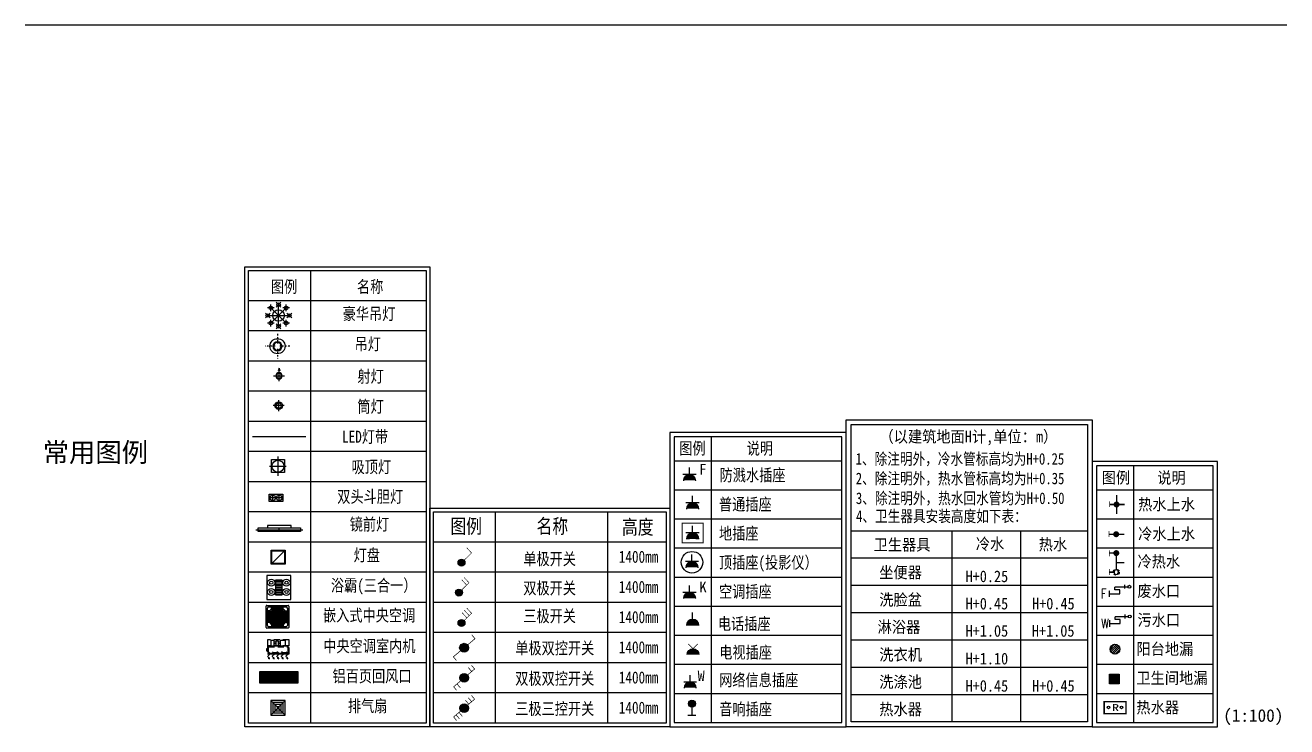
# Model space of a CAD drawing. Header units: millimetres. Extents: x -108685 to 756730, y -311791 to -113.
# Drawn here: x -49350 to -23225, y -190179 to -175649 of the extents above; entities that cross this region are included whole.
import ezdxf
from ezdxf.enums import TextEntityAlignment as Align

# ---------------------------------------------------------------- set-up
doc = ezdxf.new("R2010")
doc.units = ezdxf.units.MM
for name, pattern in [('ACAD_ISO02W100', [15, 12, -3]), ('ACAD_ISO03W100', [30, 12, -18]), ('DASHDOTX2', [50.8, 25.4, -12.7, 0, -12.7]), ('DASHEDX2', [38.1, 25.4, -12.7])]:
    doc.linetypes.add(name, pattern=pattern)
for name, color, linetype in [('AQ3-【土建墙体】Original_wall', 160, 'Continuous'), ('MM1-【开关】switch', 61, 'Continuous'), ('MM3-【强电】Strong crrent', 61, 'Continuous'), ('TL3-【顶面灯具】Lighting', 2, 'Continuous'), ('TT4-【顶面设备（风口、换气扇、投影仪）】Equipment（tuyere_ventilator_projector）', 61, 'Continuous')]:
    doc.layers.add(name, color=color, linetype=linetype)
doc.styles.add('_TCH_LABEL', font='complex_.ttf', dxfattribs={"bigfont": 'GBCBIG'})
doc.styles.add('CH', font='SimSun.ttf', dxfattribs={"width": 0.8})
doc.styles.add('HZ', font='')
doc.styles.add('st', font='SimSun.ttf', dxfattribs={"width": 0.7})
doc.styles.add('宋体', font='SimSun.ttf', dxfattribs={"width": 0.8})
doc.styles.add('样式 1', font='simhei.ttf', dxfattribs={"width": 0.8})
doc.styles.add('黑体', font='simhei.ttf')
doc.styles.get('HZ').set_extended_font_data('仿宋_GB2312')

# ---------------------------------------------------------------- blocks, each defined once
blk = doc.blocks.new('sssssa3')
blk.add_hatch(color=6).paths.add_polyline_path([(169174, 6985, 1), (169074, 6985, 1)])
at = {"color": 6, "const_width": 8}
for points in [[(169125, 6986), (169269, 7125), (169200, 7200)], [(169235, 7092), (169165, 7169)]]:
    blk.add_lwpolyline(points, dxfattribs=at)
at = {"color": 6}
blk.add_circle((169124, 6985), 50, dxfattribs=at)
blk = doc.blocks.new('5')
blk.add_hatch(color=6).paths.add_polyline_path([(81738, 55431, 1), (81638, 55431, 1)])
at = {"color": 6, "const_width": 8}
blk.add_lwpolyline([(81613, 55282), (81576, 55321), (81801, 55542), (81762, 55583)], dxfattribs=at)
at = {"color": 6}
blk.add_circle((81688, 55431), 50, dxfattribs=at)
blk = doc.blocks.new('154420')
blk.add_hatch(color=6).paths.add_polyline_path([(2298.51, -1398.11, 1), (2296.51, -1398.11, 1)])
at = {"color": 6, "const_width": 0.16}
for points in [[(2295.99, -1401.09), (2295.26, -1400.32), (2299.76, -1395.89), (2298.99, -1395.08)], [(2299.13, -1396.51), (2298.3, -1395.67)], [(2296.81, -1400.44), (2295.98, -1399.61)]]:
    blk.add_lwpolyline(points, dxfattribs=at)
at = {"color": 6}
blk.add_circle((2297.51, -1398.11), 1, dxfattribs=at)
blk = doc.blocks.new('防溅水插座')
h = blk.add_hatch(color=2)
edge = h.paths.add_edge_path()
edge.add_arc((4876, 7687), 122, 0, 180)
edge.add_arc((4876, 7679), 122, 3.8311, 176.1689, ccw=False)
edge = h.paths.add_edge_path(flags=17)
edge.add_line((4997, 7703), (4755, 7703))
edge.add_line((4996, 7703), (4756, 7703))
h = blk.add_hatch(color=2)
edge = h.paths.add_edge_path()
edge.add_arc((4876, 7687), 122, 0, 180)
edge.add_arc((4876, 7679), 122, 3.8311, 176.1689, ccw=False)
edge = h.paths.add_edge_path(flags=17)
edge.add_line((4997, 7703), (4755, 7703))
edge.add_line((4996, 7703), (4756, 7703))
blk.add_hatch(color=2).paths.add_polyline_path([(4996, 7703, 0.816623), (4756, 7703)])
at = {"color": 2}
for p, q in [((5006, 7809), (4745, 7809)), ((4876, 7809), (4876, 7948)), ((4997, 7703), (4755, 7703))]:
    blk.add_line(p, q, dxfattribs=at)
at = {"color": 2, "const_width": 16.3}
for points in [[(5006, 7809), (4745, 7809)], [(4876, 7948), (4876, 7809)], [(4996, 7703), (4756, 7703)]]:
    blk.add_lwpolyline(points, dxfattribs=at)
blk.add_lwpolyline([(4998, 7687, 0.935274), (4754, 7687)], format="xyb", dxfattribs=at)
at = {"color": 2}
blk.add_arc((4876, 7687), 122, 0, 180, dxfattribs=at)
at = {"color": 2, "style": '宋体'}
blk.add_text('F', height=209, dxfattribs=at).set_placement((5070, 7809))
blk = doc.blocks.new('常规插座')
h = blk.add_hatch(color=2)
edge = h.paths.add_edge_path()
edge.add_arc((4876, 6167), 122, 0, 180)
edge.add_arc((4876, 6159), 122, 3.8311, 176.1689, ccw=False)
edge = h.paths.add_edge_path(flags=17)
edge.add_line((4997, 6183), (4755, 6183))
edge.add_line((4996, 6183), (4756, 6183))
h = blk.add_hatch(color=2)
edge = h.paths.add_edge_path()
edge.add_arc((4876, 6167), 122, 0, 180)
edge.add_arc((4876, 6159), 122, 3.8311, 176.1689, ccw=False)
edge = h.paths.add_edge_path(flags=17)
edge.add_line((4997, 6183), (4755, 6183))
edge.add_line((4996, 6183), (4756, 6183))
blk.add_hatch(color=2).paths.add_polyline_path([(4996, 6183, 0.816623), (4756, 6183)])
at = {"color": 2}
for p, q in [((5006, 6289), (4745, 6289)), ((4876, 6289), (4876, 6427)), ((4997, 6183), (4755, 6183))]:
    blk.add_line(p, q, dxfattribs=at)
at = {"color": 2, "const_width": 16.3}
for points in [[(5006, 6289), (4745, 6289)], [(4876, 6427), (4876, 6289)], [(4996, 6183), (4756, 6183)]]:
    blk.add_lwpolyline(points, dxfattribs=at)
blk.add_lwpolyline([(4998, 6167, 0.935274), (4754, 6167)], format="xyb", dxfattribs=at)
at = {"color": 2}
blk.add_arc((4876, 6167), 122, 0, 180, dxfattribs=at)
blk = doc.blocks.new('电话插座')
h = blk.add_hatch(color=2)
edge = h.paths.add_edge_path()
edge.add_arc((4894, 5460), 122, 0, 180)
edge.add_arc((4894, 5452), 122, 3.8311, 176.1689, ccw=False)
edge = h.paths.add_edge_path(flags=17)
edge.add_line((4772, 5476), (5015, 5476))
edge.add_line((4774, 5476), (5013, 5476))
h = blk.add_hatch(color=2)
edge = h.paths.add_edge_path()
edge.add_arc((4894, 5460), 122, 0, 180)
edge.add_arc((4894, 5452), 122, 3.8311, 176.1689, ccw=False)
edge = h.paths.add_edge_path(flags=17)
edge.add_line((4772, 5476), (5015, 5476))
edge.add_line((4774, 5476), (5013, 5476))
blk.add_hatch(color=2).paths.add_polyline_path([(5013, 5476, 0.816623), (4774, 5476)])
at = {"color": 2}
for p, q in [((4772, 5476), (5015, 5476)), ((4894, 5582), (4894, 5721))]:
    blk.add_line(p, q, dxfattribs=at)
at = {"color": 2, "const_width": 16.3}
for points in [[(4894, 5721), (4894, 5582)], [(4774, 5476), (5013, 5476)]]:
    blk.add_lwpolyline(points, dxfattribs=at)
blk.add_lwpolyline([(4771, 5460, -0.935274), (5016, 5460)], format="xyb", dxfattribs=at)
at = {"color": 2}
blk.add_arc((4894, 5460), 122, 0, 180, dxfattribs=at)
blk = doc.blocks.new('电脑上网插座')
h = blk.add_hatch(color=2)
edge = h.paths.add_edge_path()
edge.add_arc((4876, 4328), 122, 0, 180)
edge.add_arc((4876, 4320), 122, 3.8311, 176.1689, ccw=False)
edge = h.paths.add_edge_path(flags=17)
edge.add_line((4997, 4345), (4755, 4345))
edge.add_line((4996, 4345), (4756, 4345))
h = blk.add_hatch(color=2)
edge = h.paths.add_edge_path()
edge.add_arc((4876, 4328), 122, 0, 180)
edge.add_arc((4876, 4320), 122, 3.8311, 176.1689, ccw=False)
edge = h.paths.add_edge_path(flags=17)
edge.add_line((4997, 4345), (4755, 4345))
edge.add_line((4996, 4345), (4756, 4345))
blk.add_hatch(color=2).paths.add_polyline_path([(4996, 4345, 0.816623), (4756, 4345)])
at = {"color": 2}
for p, q in [((5006, 4450), (4745, 4450)), ((4876, 4450), (4876, 4589)), ((4997, 4345), (4755, 4345))]:
    blk.add_line(p, q, dxfattribs=at)
at = {"color": 2, "const_width": 16.3}
for points in [[(5006, 4450), (4745, 4450)], [(4876, 4589), (4876, 4450)], [(4996, 4345), (4756, 4345)]]:
    blk.add_lwpolyline(points, dxfattribs=at)
blk.add_lwpolyline([(4998, 4328, 0.935274), (4754, 4328)], format="xyb", dxfattribs=at)
at = {"color": 2}
blk.add_arc((4876, 4328), 122, 0, 180, dxfattribs=at)
at = {"color": 2, "style": '宋体'}
blk.add_text('W', height=209, dxfattribs=at).set_placement((5029, 4471))
blk = doc.blocks.new('电视插座')
h = blk.add_hatch(color=2)
edge = h.paths.add_edge_path()
edge.add_arc((4875, 6750), 122, 0, 180)
edge.add_arc((4875, 6742), 122, 3.8311, 176.1689, ccw=False)
edge = h.paths.add_edge_path(flags=17)
edge.add_line((4996, 6766), (4754, 6766))
edge.add_line((4995, 6766), (4755, 6766))
h = blk.add_hatch(color=2)
edge = h.paths.add_edge_path()
edge.add_arc((4875, 6750), 122, 0, 180)
edge.add_arc((4875, 6742), 122, 3.8311, 176.1689, ccw=False)
edge = h.paths.add_edge_path(flags=17)
edge.add_line((4996, 6766), (4754, 6766))
edge.add_line((4995, 6766), (4755, 6766))
blk.add_hatch(color=2).paths.add_polyline_path([(4995, 6766, 0.816623), (4755, 6766)])
at = {"color": 2}
blk.add_line((4996, 6766), (4754, 6766), dxfattribs=at)
at = {"color": 2, "const_width": 16.3}
blk.add_lwpolyline([(4997, 6750, 0.935274), (4753, 6750)], format="xyb", dxfattribs=at)
for points in [[(4777, 6972), (4874, 6874)], [(4974, 6972), (4876, 6874)], [(4995, 6766), (4755, 6766)]]:
    blk.add_lwpolyline(points, dxfattribs=at)
at = {"color": 2}
blk.add_arc((4875, 6750), 122, 0, 180, dxfattribs=at)
blk = doc.blocks.new('A44')
at = {"color": 8, "linetype": 'Continuous', "lineweight": -3, "ltscale": 0.2}
for p, q in [((117239, -313287), (117373, -313287)), ((117306, -313191), (117294, -313225)), ((117306, -313287), (117306, -313191)), ((117306, -313191), (117318, -313225)), ((117306, -313353), (117306, -313220))]:
    blk.add_line(p, q, dxfattribs=at)
at = {"linetype": 'Continuous', "lineweight": -3, "ltscale": 0.2, "extrusion": (0, 0, -1)}
blk.add_ellipse((117306, -313287), major_axis=(0, 40), ratio=1, start_param=1.570235, end_param=7.85342, dxfattribs=at)
at = {"color": 8, "linetype": 'Continuous', "lineweight": -3, "ltscale": 0.2, "extrusion": (0, 0, -1)}
blk.add_ellipse((117306, -313287), major_axis=(0, 33.3), ratio=1, start_param=1.570336, end_param=7.853521, dxfattribs=at)
blk = doc.blocks.new('A$C41E945C4')
at = {"color": 8, "linetype": 'DASHDOTX2', "ltscale": 0.02}
for p, q in [((3.91, 7.83), (3.91, 4.7)), ((3.13, 3.91), (0, 3.91)), ((3.91, 3.13), (3.91, 0)), ((7.83, 3.91), (4.7, 3.91))]:
    blk.add_line(p, q, dxfattribs=at)
blk.add_circle((3.91, 3.91), 2.41)
at = {"color": 250, "linetype": 'Continuous', "lineweight": -3, "ltscale": 0.2, "extrusion": (0, 0, -1)}
for major_axis, start_param, end_param in [((0, 1.45), -1.570278715729624, 4.712906591449959), ((0, 1.21), -1.570657665638633, 4.712527641540948)]:
    blk.add_ellipse((3.91, 3.91), major_axis=major_axis, ratio=1, start_param=start_param, end_param=end_param, dxfattribs=at)
blk = doc.blocks.new('A$C1D475805')
for p, q in [((517, 717), (358, 876)), ((358, 717), (517, 875)), ((159, 358), (0, 517)), ((1, 358), (159, 516)), ((295, 691), (71, 691)), ((80, 437), (795, 437)), ((183, 579), (183, 803)), ((692, 183), (183, 691)), ((185, 184), (691, 690)), ((438, 77), (438, 796)), ((802, 690), (578, 690)), ((691, 578), (691, 802)), ((716, 358), (875, 517)), ((874, 358), (716, 516)), ((296, 184), (72, 184)), ((185, 72), (185, 296)), ((517, -2), (358, 157)), ((358, -2), (517, 156)), ((804, 183), (579, 183)), ((692, 71), (692, 295))]:
    blk.add_line(p, q)
for centre, radius in [((438, 796), 60.2), ((80, 437), 60.2), ((183, 691), 60.2), ((438, 437), 193), ((691, 690), 60.2), ((795, 437), 60.2), ((185, 184), 60.2), ((438, 77), 60.2), ((692, 183), 60.2)]:
    blk.add_circle(centre, radius)
blk = doc.blocks.new('A$C186712B3')
for p, q in [((109, 55), (0, 55)), ((55, 0), (55, 109))]:
    blk.add_line(p, q)
for radius in [36.4, 25.7]:
    blk.add_circle((55, 55), radius)
blk = doc.blocks.new('45yu')
blk.add_hatch(color=6).paths.add_polyline_path([(121047.93, 44918.63, 1), (121046.48, 44918.63, 1)])
at = {"color": 6, "const_width": 0.116}
for points in [[(121047.22, 44918.64), (121049.3, 44920.65), (121048.31, 44921.73)], [(121048.81, 44920.18), (121047.79, 44921.29)], [(121048.32, 44919.71), (121047.3, 44920.82)]]:
    blk.add_lwpolyline(points, dxfattribs=at)
at = {"color": 6}
blk.add_circle((121047.21, 44918.63), 0.722, dxfattribs=at)
blk = doc.blocks.new('454t')
for p, q in [((120984, 44936), (120984, 44913)), ((120973.9, 44924.5), (120994, 44924.5))]:
    blk.add_line(p, q)
blk.add_lwpolyline([(120976.2, 44932.5), (120991.7, 44932.5), (120991.7, 44916.8), (120976.2, 44916.8)], close=True)
blk.add_circle((120984, 44924.5), 7.21)
blk = doc.blocks.new('4gte')
at = {"color": 251}
for p, q in [((120979.85, 44893.97), (120989.54, 44893.97)), ((120984.69, 44893.54), (120984.69, 44894.4))]:
    blk.add_line(p, q, dxfattribs=at)
for points in [[(120980.29, 44894.33), (120989.1, 44894.33), (120989.1, 44893.61), (120980.29, 44893.61)], [(120982.22, 44894.33), (120987.17, 44894.33), (120987.17, 44894.84), (120982.22, 44894.84)]]:
    blk.add_lwpolyline(points, close=True)
blk = doc.blocks.new('221421421')
at = {"color": 250}
for points in [[(1016.47, 171.72), (1017.17, 171.44), (1016.91, 172.22)], [(1018.71, 171.72), (1019.41, 171.44), (1019.15, 172.22)], [(1020.95, 171.72), (1021.65, 171.44), (1021.4, 172.22)], [(1023.19, 171.72), (1023.89, 171.44), (1023.64, 172.22)], [(1025.43, 171.72), (1026.13, 171.44), (1025.88, 172.22)]]:
    blk.add_lwpolyline(points, dxfattribs=at)
for points in [[(1017.17, 171.44), (1016.64, 171.96), (1015.7, 172.87), (1017.95, 173.75), (1016.88, 174.47), (1016.3, 174.85)], [(1019.41, 171.44), (1018.88, 171.96), (1017.94, 172.87), (1020.19, 173.75), (1019.12, 174.47), (1018.54, 174.85)], [(1021.65, 171.44), (1021.12, 171.96), (1020.18, 172.87), (1022.43, 173.75), (1021.36, 174.47), (1020.78, 174.85)], [(1023.89, 171.44), (1023.36, 171.96), (1022.42, 172.87), (1024.67, 173.75), (1023.6, 174.47), (1023.03, 174.85)], [(1026.13, 171.44), (1025.6, 171.96), (1024.66, 172.87), (1026.91, 173.75), (1025.84, 174.47), (1025.27, 174.85)]]:
    blk.add_open_spline(points, degree=3, knots=[0, 0, 0, 0, 82.822737, 147.434028, 222.227737, 222.227737, 222.227737, 222.227737], dxfattribs=at)
blk = doc.blocks.new('yj4')
at = {"color": 250, "linetype": 'DASHEDX2', "ltscale": 0.05}
for p, q in [((120982.22, 44883.67), (120982.22, 44882.43)), ((120986.71, 44883.67), (120982.22, 44883.67)), ((120986.71, 44882.43), (120982.22, 44882.43)), ((120982.22, 44882.43), (120982.22, 44880.79)), ((120982.35, 44882.32), (120982.35, 44880.88)), ((120986.6, 44882.32), (120982.35, 44882.32)), ((120982.45, 44882.2), (120986.44, 44882.2)), ((120982.45, 44881), (120982.45, 44882.2)), ((120983.63, 44883.53), (120982.97, 44883.53)), ((120982.97, 44883.53), (120982.97, 44882.43)), ((120982.97, 44882.43), (120983.63, 44882.43)), ((120983.63, 44882.43), (120983.63, 44883.53)), ((120983.99, 44883.21), (120983.63, 44883.21)), ((120983.99, 44882.82), (120983.63, 44882.82)), ((120984.5, 44883.41), (120983.99, 44883.41)), ((120983.99, 44883.41), (120983.99, 44882.43)), ((120983.99, 44882.43), (120984.5, 44882.43)), ((120984.5, 44882.43), (120984.5, 44883.41)), ((120984.84, 44883.21), (120984.5, 44883.21)), ((120984.84, 44882.82), (120984.5, 44882.82)), ((120985.94, 44883.53), (120984.84, 44883.53)), ((120984.84, 44883.53), (120984.84, 44882.43)), ((120984.84, 44882.43), (120985.94, 44882.43)), ((120985.94, 44882.43), (120985.94, 44883.53)), ((120986.44, 44882.2), (120986.44, 44881)), ((120986.6, 44880.88), (120986.6, 44882.32)), ((120986.71, 44882.43), (120986.71, 44883.67)), ((120986.71, 44880.79), (120986.71, 44882.43)), ((120982.12, 44881.34), (120982.12, 44881.87)), ((120982.12, 44881.87), (120982.22, 44881.87)), ((120982.22, 44881.34), (120982.12, 44881.34)), ((120982.22, 44881.87), (120982.22, 44881.34)), ((120982.22, 44880.79), (120986.71, 44880.79)), ((120982.35, 44880.88), (120986.6, 44880.88)), ((120982.38, 44880.79), (120986.44, 44880.79)), ((120986.44, 44881), (120982.45, 44881)), ((120982.65, 44880.68), (120982.65, 44880.79)), ((120986.27, 44880.68), (120982.65, 44880.68)), ((120986.27, 44880.68), (120986.27, 44880.79))]:
    blk.add_line(p, q, dxfattribs=at)
at = {"layer": 'TT4-【顶面设备（风口、换气扇、投影仪）】Equipment（tuyere_ventilator_projector）', "color": 250, "xscale": 0.4197975877779945, "yscale": 0.4197975877779945, "zscale": 0.4197975877779945}
blk.add_blockref('221421421', (120555.69, 44807.78), dxfattribs=at)
blk = doc.blocks.new('3yu46')
for p, q in [((120983.95, 44886.83), (120983.95, 44890.01)), ((120983.95, 44890.01), (120985.22, 44890.01)), ((120985.22, 44890.01), (120985.22, 44886.83)), ((120983.95, 44889.69), (120985.22, 44889.69)), ((120983.95, 44889.37), (120985.22, 44889.37)), ((120983.95, 44889.05), (120985.22, 44889.05)), ((120983.95, 44888.73), (120985.22, 44888.73)), ((120983.95, 44888.41), (120985.22, 44888.41)), ((120983.95, 44888.09), (120985.22, 44888.09)), ((120983.95, 44887.77), (120985.22, 44887.77)), ((120983.95, 44887.45), (120985.22, 44887.45)), ((120983.95, 44887.12), (120985.22, 44887.12)), ((120985.22, 44886.83), (120983.95, 44886.83))]:
    blk.add_line(p, q)
blk.add_lwpolyline([(120982.08, 44885.92), (120987.08, 44885.92), (120987.08, 44890.92), (120982.08, 44890.92)], close=True)
for centre, radius in [((120983.01, 44889.41), 0.733), ((120983.01, 44889.41), 0.339), ((120986.18, 44889.41), 0.733), ((120986.18, 44889.41), 0.339), ((120983.01, 44887.48), 0.733), ((120983.01, 44887.48), 0.339), ((120986.18, 44887.48), 0.733), ((120986.18, 44887.48), 0.339)]:
    blk.add_circle(centre, radius)
blk = doc.blocks.new('4yj')
at = {"color": 1}
for p, q in [((120982.93, 44871.09), (120985.93, 44868.09)), ((120985.93, 44871.09), (120982.93, 44868.09))]:
    blk.add_line(p, q, dxfattribs=at)
for points in [[(120982.93, 44868.09), (120985.93, 44868.09), (120985.93, 44871.09), (120982.93, 44871.09)], [(120983.36, 44868.52), (120985.5, 44868.52), (120985.5, 44870.67), (120983.36, 44870.67)], [(120983.79, 44868.95), (120985.08, 44868.95), (120985.08, 44870.24), (120983.79, 44870.24)], [(120984.22, 44869.38), (120984.65, 44869.38), (120984.65, 44869.81), (120984.22, 44869.81)]]:
    blk.add_lwpolyline(points, close=True, dxfattribs=at)
blk = doc.blocks.new('u65j')
at = {"color": 4}
blk.add_line((120985.75, 44883.37), (120983.14, 44880.76), dxfattribs=at)
blk.add_lwpolyline([(120982.99, 44883.51), (120985.9, 44883.51), (120985.9, 44880.61), (120982.99, 44880.61)], close=True)
blk.add_lwpolyline([(120983.14, 44883.37), (120985.75, 44883.37), (120985.75, 44880.76), (120983.14, 44880.76)], close=True, dxfattribs=at)
blk = doc.blocks.new('jyt')
for p, q in [((120985.42, 44900.56), (120982.59, 44900.56)), ((120983.34, 44899.8), (120983.34, 44901.31)), ((120984.67, 44899.8), (120984.67, 44901.31))]:
    blk.add_line(p, q)
blk.add_lwpolyline([(120985.42, 44899.8), (120982.59, 44899.8), (120982.59, 44901.31), (120985.42, 44901.31)], close=True)
for centre in [(120983.34, 44900.56), (120984.67, 44900.56)]:
    blk.add_circle(centre, 0.566)
blk = doc.blocks.new('54yht')
h = blk.add_hatch(color=2)
edge = h.paths.add_edge_path()
edge.add_arc((121121.37, 44917.69), 1.28, 0, 180)
edge.add_arc((121121.37, 44917.61), 1.29, 3.8311, 176.1689, ccw=False)
edge = h.paths.add_edge_path(flags=17)
edge.add_line((121122.64, 44917.86), (121120.1, 44917.86))
edge.add_line((121122.63, 44917.86), (121120.11, 44917.86))
h = blk.add_hatch(color=2)
edge = h.paths.add_edge_path()
edge.add_arc((121121.37, 44917.69), 1.28, 0, 180)
edge.add_arc((121121.37, 44917.61), 1.29, 3.8311, 176.1689, ccw=False)
edge = h.paths.add_edge_path(flags=17)
edge.add_line((121122.64, 44917.86), (121120.1, 44917.86))
edge.add_line((121122.63, 44917.86), (121120.11, 44917.86))
blk.add_hatch(color=2).paths.add_polyline_path([(121122.63, 44917.86, 0.816623), (121120.11, 44917.86)])
at = {"color": 2}
for p, q in [((121122.74, 44918.98), (121120, 44918.98)), ((121121.37, 44918.98), (121121.37, 44920.43)), ((121122.64, 44917.86), (121120.1, 44917.86))]:
    blk.add_line(p, q, dxfattribs=at)
at = {"color": 2, "const_width": 0.171}
for points in [[(121122.74, 44918.98), (121120, 44918.98)], [(121121.37, 44920.43), (121121.37, 44918.98)], [(121122.63, 44917.86), (121120.11, 44917.86)]]:
    blk.add_lwpolyline(points, dxfattribs=at)
blk.add_lwpolyline([(121122.65, 44917.69, 0.935274), (121120.09, 44917.69)], format="xyb", dxfattribs=at)
at = {"color": 2}
blk.add_arc((121121.37, 44917.69), 1.28, 0, 180, dxfattribs=at)
at = {"color": 2, "style": '宋体'}
blk.add_text('K', height=2.2, dxfattribs=at).set_placement((121123.41, 44918.98))
blk = doc.blocks.new('4yre')
blk.add_hatch(color=6).paths.add_polyline_path([(121023.14, 44893.38, 1), (121021.7, 44893.38, 1)])
at = {"color": 6, "const_width": 0.116}
blk.add_lwpolyline([(121022.43, 44893.39), (121024.51, 44895.4), (121023.52, 44896.48)], dxfattribs=at)
at = {"color": 6}
blk.add_circle((121022.42, 44893.38), 0.722, dxfattribs=at)
blk = doc.blocks.new('hg56')
blk.add_hatch(color=6).paths.add_polyline_path([(-40171, -189792, 1), (-40351, -189792, 1)])
at = {"color": 6, "const_width": 14.4}
for points in [[(-40417, -190050), (-40478, -189975), (-40044, -189608), (-40108, -189530)], [(-40166, -189711), (-40234, -189630)], [(-40105, -189660), (-40173, -189579)], [(-40298, -189963), (-40366, -189881)], [(-40359, -190014), (-40427, -189933)]]:
    blk.add_lwpolyline(points, dxfattribs=at)
at = {"color": 6}
blk.add_circle((-40261, -189792), 90, dxfattribs=at)
blk = doc.blocks.new('A$C3A233877')
for p, q in [((0, 25), (0, 925)), ((25, 950), (925, 950)), ((60, 720), (60, 840)), ((175, 720), (60, 720)), ((60, 240), (60, 710)), ((140, 710), (60, 710)), ((90, 240), (90, 710)), ((110, 890), (230, 890)), ((140, 240), (140, 710)), ((175, 205), (175, 745)), ((205, 775), (745, 775)), ((225, 225), (225, 725)), ((225, 725), (725, 725)), ((225, 600), (725, 600)), ((230, 775), (230, 890)), ((240, 890), (710, 890)), ((240, 810), (240, 890)), ((240, 860), (710, 860)), ((240, 810), (710, 810)), ((250, 725), (250, 225)), ((275, 725), (275, 225)), ((300, 725), (300, 225)), ((325, 725), (325, 225)), ((350, 725), (350, 225)), ((375, 725), (375, 225)), ((400, 725), (400, 225)), ((425, 725), (425, 225)), ((450, 725), (450, 225)), ((475, 725), (475, 225)), ((500, 725), (500, 225)), ((525, 725), (525, 225)), ((550, 725), (550, 225)), ((575, 725), (575, 225)), ((600, 725), (600, 225)), ((625, 725), (625, 225)), ((650, 725), (650, 225)), ((675, 725), (675, 225)), ((700, 725), (700, 225)), ((710, 810), (710, 890)), ((720, 890), (840, 890)), ((720, 775), (720, 890)), ((725, 725), (725, 225)), ((775, 745), (775, 205)), ((775, 720), (890, 720)), ((810, 710), (810, 240)), ((810, 710), (890, 710)), ((860, 710), (860, 240)), ((890, 840), (890, 720)), ((890, 710), (890, 240)), ((950, 925), (950, 25)), ((140, 240), (60, 240)), ((175, 230), (60, 230)), ((60, 110), (60, 230)), ((230, 60), (110, 60)), ((745, 175), (205, 175)), ((225, 475), (725, 475)), ((225, 350), (725, 350)), ((725, 225), (225, 225)), ((230, 175), (230, 60)), ((710, 140), (240, 140)), ((240, 140), (240, 60)), ((710, 90), (240, 90)), ((710, 60), (240, 60)), ((710, 140), (710, 60)), ((720, 175), (720, 60)), ((840, 60), (720, 60)), ((775, 230), (890, 230)), ((810, 240), (890, 240)), ((890, 230), (890, 110)), ((925, 0), (25, 0))]:
    blk.add_line(p, q)
for centre, radius, start, end in [((25, 925), 25, 90, 180), ((110, 840), 50, 90, 180), ((205, 745), 30, 90, 180), ((745, 745), 30, 360, 90), ((840, 840), 50, 360, 90), ((925, 925), 25, 360, 90), ((25, 25), 25, 180, 270), ((110, 110), 50, 180, 270), ((205, 205), 30, 180, 270), ((745, 205), 30, 270, 360), ((840, 110), 50, 270, 360), ((925, 25), 25, 270, 360)]:
    blk.add_arc(centre, radius, start, end)
blk = doc.blocks.new('34tre54')
h = blk.add_hatch(color=2)
h.dxf.hatch_style = 1
edge = h.paths.add_edge_path()
edge.add_arc((-35542, -182717), 74.4, 0, 360)
at = {"color": 2}
for p, q in [((-35542, -182791), (-35542, -182964)), ((-35462, -182964), (-35626, -182964))]:
    blk.add_line(p, q, dxfattribs=at)
blk.add_circle((-35542, -182717), 74.4, dxfattribs=at)
blk = doc.blocks.new('45H5T6')
at = {"color": 251, "linetype": 'Continuous'}
for points, const_width in [([(-220095, -191829), (-220095, -191150)], 51), ([(-219807, -191489), (-220350, -191489)], 51), ([(-220346, -191585), (-220346, -191375)], 25.5)]:
    blk.add_lwpolyline(points, dxfattribs=dict(at, const_width=const_width))
at = {"color": 251, "linetype": 'Continuous', "const_width": 106}
blk.add_lwpolyline([(-220042, -191489, 1), (-220149, -191489, 1)], format="xyb", close=True, dxfattribs=at)
at = {"color": 251, "linetype": 'Continuous', "style": 'HZ', "width": 0.7, "flags": 1}
for tag in ['WHAT', 'SPEC', 'UNIT']:
    blk.add_attdef(tag, (-219807, -191489), '', height=0.0017, dxfattribs=at)
blk = doc.blocks.new('EH5HT5')
at = {"color": 2, "linetype": 'Continuous'}
for points, const_width in [([(-220511, -191489), (-221055, -191489)], 51), ([(-221051, -191585), (-221051, -191375)], 25.5)]:
    blk.add_lwpolyline(points, dxfattribs=dict(at, const_width=const_width))
at = {"color": 2, "linetype": 'Continuous', "const_width": 106}
blk.add_lwpolyline([(-220747, -191489, 1), (-220853, -191489, 1)], format="xyb", close=True, dxfattribs=at)
at = {"color": 2, "linetype": 'Continuous', "style": 'HZ', "width": 0.7, "flags": 1}
for tag in ['WHAT', 'SPEC', 'UNIT']:
    blk.add_attdef(tag, (-220511, -191489), '', height=0.0017, dxfattribs=at)
blk = doc.blocks.new('tg4yg4r5uyh54u5')
at = {"linetype": 'ACAD_ISO03W100', "ltscale": 3}
h = blk.add_hatch(color=251, dxfattribs=at)
h.paths.add_polyline_path([(-228234, -185859, 2.414214), (-228181, -185806, 0.414214)])
h.paths.add_polyline_path([(-228148, -185859, -1), (-228214, -185859, -1)], flags=16)
at = {"color": 2, "linetype": 'Continuous'}
for points, const_width in [([(-228307, -185471), (-228307, -185577)], 12.7), ([(-228155, -185519), (-228309, -185519)], 25.5), ([(-228181, -185689), (-228181, -185519)], 25.5), ([(-228037, -185689), (-228181, -185689)], 25.5)]:
    blk.add_lwpolyline(points, dxfattribs=dict(at, const_width=const_width))
at = {"color": 2, "linetype": 'Continuous', "const_width": 53.1}
blk.add_lwpolyline([(-228155, -185519, -1), (-228208, -185519, -1)], format="xyb", close=True, dxfattribs=at)
at = {"color": 251, "linetype": 'Continuous'}
for points, const_width in [([(-228181, -185689), (-228181, -185826)], 25.5), ([(-228214, -185859), (-228309, -185859)], 25.5), ([(-228307, -185907), (-228307, -185802)], 12.7)]:
    blk.add_lwpolyline(points, dxfattribs=dict(at, const_width=const_width))
at = {"color": 251, "linetype": 'ACAD_ISO03W100', "ltscale": 3}
for radius in [53.1, 33.1]:
    blk.add_circle((-228181, -185859), radius, dxfattribs=at)
blk = doc.blocks.new('4ghf')
h = blk.add_hatch()
h.set_pattern_fill('ANSI31', color=251, scale=304.5, style=0)
h.set_pattern_definition([(45, (-8600.24, -241934.05), (-21.531401, 21.531401), [])])
h.paths.add_polyline_path([(-25987, -189776, 1), (-25784, -189776, 1)])
at = {"color": 2}
blk.add_circle((-25885, -189776, 227), 102, dxfattribs=at)
blk = doc.blocks.new('4hghy5r')
at = {"color": 251}
for p, q in [((-228265, -185279), (-228177, -185279)), ((-228265, -185291), (-228177, -185291)), ((-228265, -185304), (-228177, -185304)), ((-228265, -185316), (-228177, -185316)), ((-228265, -185329), (-228177, -185329)), ((-228265, -185341), (-228177, -185341))]:
    blk.add_line(p, q, dxfattribs=at)
at = {"color": 2}
blk.add_lwpolyline([(-228271, -185260), (-228171, -185260), (-228171, -185360), (-228271, -185360)], close=True, dxfattribs=at)
at = {"color": 251}
blk.add_lwpolyline([(-228265, -185266), (-228177, -185266), (-228177, -185354), (-228265, -185354)], close=True, dxfattribs=at)
blk = doc.blocks.new('gf5')
at = {"color": 2, "linetype": 'Continuous', "const_width": 28.2, "elevation": 227}
blk.add_lwpolyline([(-26108, -190863), (-25653, -190863), (-25653, -191110), (-26108, -191110)], close=True, dxfattribs=at)
at = {"color": 5, "linetype": 'Continuous'}
blk.add_circle((-26019, -190982, 227), 27.4, dxfattribs=at)
at = {"linetype": 'ByBlock'}
blk.add_circle((-25747, -190982, 227), 27.4, dxfattribs=at)
at = {"style": 'CH', "width": 1.5}
blk.add_text('R', height=147, dxfattribs=at).set_placement((-25949, -191060, 227))
blk = doc.blocks.new('f')
at = {"color": 5, "linetype": 'ACAD_ISO02W100'}
for p, q in [((-379, -79), (-379, 0)), ((-379, 0), (-38, 0)), ((-118, -48), (-118, 55)), ((-519, -266), (-519, -99)), ((-519, -183), (-249, -183)), ((-249, -79), (-379, -79)), ((-249, -183), (-249, -79))]:
    blk.add_line(p, q, dxfattribs=at)
at = {"color": 5}
blk.add_circle((0, 0), 37.5, dxfattribs=at)
at = {"color": 5, "linetype": 'Continuous', "style": '_TCH_LABEL', "text_generation_flag": 6, "width": 0.8}
blk.add_attdef('F', (-746, -308), '', height=250, rotation=180, dxfattribs=at)

msp = doc.modelspace()

# ---------------------------------------------------------------- hatches: boundary and pattern name
at = {"layer": 'TT4-【顶面设备（风口、换气扇、投影仪）】Equipment（tuyere_ventilator_projector）'}
h = msp.add_hatch(dxfattribs=at)
h.set_pattern_fill('_USER', color=250, scale=20, pattern_type=0)
h.set_pattern_definition([(0, (-43727.771, -189056.926), (0, 20), [])])
h.paths.add_polyline_path([(-44464.3, -189056.9), (-43727.8, -189056.9), (-43727.8, -189253.3), (-44464.3, -189253.3)])

# ---------------------------------------------------------------- linework, layer by layer
at = {"color": 8}
for p, q in [((-43445.3, -180729), (-43445.3, -190104)), ((-41048.3, -181354), (-44725.7, -181354)), ((-41048.3, -181354), (-44725.7, -181354)), ((-41048.3, -181979), (-44725.7, -181979)), ((-41048.3, -182604), (-44725.7, -182604)), ((-41048.3, -183229), (-44725.7, -183229)), ((-41048.3, -183854), (-44725.7, -183854)), ((-35139.9, -190089.4), (-35139.9, -184172.2)), ((-41048.3, -184479), (-44725.7, -184479)), ((-41048.3, -184479), (-44725.7, -184479)), ((-35912.2, -184669.4), (-32436.1, -184669.4)), ((-26390, -190089.4), (-26390, -184774.4)), ((-41048.3, -185104), (-44725.7, -185104)), ((-41048.3, -185104), (-44725.7, -185104)), ((-35912.2, -185271.6), (-32436.1, -185271.6)), ((-35912.2, -185271.6), (-32436.1, -185271.6)), ((-27162.3, -185271.6), (-24752.2, -185271.6)), ((-41048.3, -185729), (-44725.7, -185729)), ((-41048.3, -185729), (-44725.7, -185729)), ((-39617.9, -185729), (-39617.9, -190104)), ((-37290.9, -185729), (-37290.9, -190104)), ((-35912.2, -185873.9), (-32436.1, -185873.9)), ((-27162.3, -185873.9), (-24752.2, -185873.9)), ((-27351.9, -186125.1), (-32243.5, -186125.1)), ((-30156.1, -190079), (-30156.1, -186125.1)), ((-28733, -190079), (-28733, -186125.1)), ((-41048.3, -186354), (-44725.7, -186354)), ((-41048.3, -186354), (-44725.7, -186354)), ((-36076.8, -186354), (-40898.3, -186354)), ((-36076.8, -186354), (-40898.3, -186354)), ((-35912.2, -186476.1), (-32436.1, -186476.1)), ((-27162.3, -186476.1), (-24752.2, -186476.1)), ((-27351.9, -186689.9), (-32243.5, -186689.9)), ((-41048.3, -186979), (-44725.7, -186979)), ((-36076.8, -186979), (-40898.3, -186979)), ((-35912.2, -187078.3), (-32436.1, -187078.3)), ((-27351.9, -187254.8), (-32243.5, -187254.8)), ((-27162.3, -187078.3), (-24752.2, -187078.3)), ((-41048.3, -187604), (-44725.7, -187604)), ((-36076.8, -187604), (-40898.3, -187604)), ((-35912.2, -187680.5), (-32436.1, -187680.5)), ((-27351.9, -187819.6), (-32243.5, -187819.6)), ((-27162.3, -187680.5), (-24752.2, -187680.5)), ((-41048.3, -188229), (-44725.7, -188229)), ((-36076.8, -188229), (-40898.3, -188229)), ((-35912.2, -188282.8), (-32436.1, -188282.8)), ((-27162.3, -188282.8), (-24752.2, -188282.8)), ((-27351.9, -188384.5), (-32243.5, -188384.5)), ((-41048.3, -188854), (-44725.7, -188854)), ((-36076.8, -188854), (-40898.3, -188854)), ((-35912.2, -188885), (-32436.1, -188885)), ((-27351.9, -188949.3), (-32243.5, -188949.3)), ((-27162.3, -188885), (-24752.2, -188885)), ((-41048.3, -189479), (-44725.7, -189479)), ((-36076.8, -189479), (-40898.3, -189479)), ((-36076.8, -189479), (-40898.3, -189479)), ((-35912.2, -189487.2), (-32436.1, -189487.2)), ((-27351.9, -189514.2), (-32243.5, -189514.2)), ((-27162.3, -189487.2), (-24752.2, -189487.2)), ((-36076.8, -190104), (-40898.3, -190104))]:
    msp.add_line(p, q, dxfattribs=at)
at = {"color": 5}
for points in [[(-44800.7, -180654), (-40973.3, -180654), (-40973.3, -190179), (-44800.7, -190179)], [(-32346.5, -183820.4), (-27251.9, -183820.4), (-27251.9, -190179), (-32346.5, -190179)], [(-32346.5, -184082.6), (-36001.8, -184082.6), (-36001.8, -190179), (-32346.5, -190179)], [(-24662.6, -184684.8), (-27251.9, -184684.8), (-27251.9, -190179), (-24662.6, -190179)], [(-40973.3, -185654), (-36001.8, -185654), (-36001.8, -190179), (-40973.3, -190179)]]:
    msp.add_lwpolyline(points, close=True, dxfattribs=at)
at = {"color": 8}
for points in [[(-44725.7, -180729), (-41048.3, -180729), (-41048.3, -190104), (-44725.7, -190104)], [(-40898.3, -185729), (-36076.8, -185729), (-36076.8, -190104), (-40898.3, -190104)]]:
    msp.add_lwpolyline(points, close=True, dxfattribs=at)
for points in [[(-32436.1, -184172.2), (-35912.2, -184172.2), (-35912.2, -190089.4), (-32436.1, -190089.4), (-32436.1, -184172.2)], [(-27354.9, -183920.4), (-27351.9, -190079), (-32243.5, -190079), (-32246.5, -183920.4), (-27354.9, -183920.4)], [(-24752.2, -184774.4), (-27162.3, -184774.4), (-27162.3, -190089.4), (-24752.2, -190089.4), (-24752.2, -184774.4)]]:
    msp.add_lwpolyline(points, dxfattribs=at)
at = {"color": 2, "const_width": 20}
msp.add_lwpolyline([(-35745.7, -185959.9), (-35311.9, -185959.9), (-35311.9, -186371), (-35745.7, -186371)], close=True, dxfattribs=at)
at = {"color": 2}
msp.add_circle((-35542.3, -186771.3), 223.5, dxfattribs=at)
at = {"layer": 'AQ3-【土建墙体】Original_wall'}
msp.add_line((-23225.1, -175649), (-49349.6, -175649), dxfattribs=at)
at = {"layer": 'TL3-【顶面灯具】Lighting', "ltscale": 50}
msp.add_lwpolyline([(-44644.7, -184166.1), (-43536.9, -184166.1)], dxfattribs=at)
at = {"layer": 'TT4-【顶面设备（风口、换气扇、投影仪）】Equipment（tuyere_ventilator_projector）'}
for points in [[(-44488.8, -189032.4), (-43703.2, -189032.4), (-43703.2, -189277.9), (-44488.8, -189277.9)], [(-44464.3, -189056.9), (-43727.8, -189056.9), (-43727.8, -189253.3), (-44464.3, -189253.3)]]:
    msp.add_lwpolyline(points, close=True, dxfattribs=at)

# ---------------------------------------------------------------- block references
at = {"color": 5}
for name, p, xscale, yscale, zscale in [('防溅水插座', (-40712.8, -193154.1), 1.049999999986539, 1.049999999986539, 1.049999999986539), ('常规插座', (-40648.4, -192768.9), 1.049999999986539, 1.049999999986539, 1.049999999986539), ('常规插座', (-40661.9, -193361.7), 1.049999999986539, 1.049999999986539, 1.049999999986539), ('电话插座', (-40667.1, -193817.1), 1.049999999986539, 1.049999999986539, 1.049999999986539), ('电脑上网插座', (-40535.7, -193776.7), 1.016400000025899, 1.016400000025899, 1.016400000025899)]:
    msp.add_blockref(name, p, dxfattribs=dict(at, xscale=xscale, yscale=yscale, zscale=zscale))
at = {"color": 4, "ltscale": 50}
for name, p, xscale, yscale, zscale in [('45H5T6', (101024.9, -74408, 227.4), 0.5805393892806024, 0.5805393892806024, 0.5805393892806024), ('EH5HT5', (101424.5, -75024.9, 227.4), 0.5805393892806024, 0.5805393892806024, 0.5805393892806024), ('tg4yg4r5uyh54u5', (238369.8, 28973.5, 227.4), 1.161904761800542, 1.161904761800542, 1.161904761800542), ('4hghy5r', (435351.9, 186064.7, 227.4), 2.024999999906866, 2.024999999906866, 2.024999999906866)]:
    msp.add_blockref(name, p, dxfattribs=dict(at, xscale=xscale, yscale=yscale, zscale=zscale))
at = {"xscale": 100, "yscale": 100, "zscale": 100}
msp.add_blockref('54yht', (-12147730.1, -4679292.8), dxfattribs=at)
at = {"xscale": 0.7956845991804257, "yscale": 0.7956845991804257, "zscale": 0.7956845991804257}
for p, values in [((-26484.1, -187278.9), {'F': 'F'}), ((-26477.1, -187895), {'F': 'W'})]:
    msp.add_blockref('f', p, dxfattribs=at).add_auto_attribs(values)
at = {"color": 5, "xscale": -1}
msp.add_blockref('电视插座', (-30646.2, -195435.1), dxfattribs=at)
for name, p in [('4ghf', (-898.5, 1204.4)), ('34tre54', (0, -6983.5)), ('gf5', (-898.5, 1204.4))]:
    msp.add_blockref(name, p)
at = {"layer": 'MM1-【开关】switch', "xscale": 100, "yscale": 100, "zscale": 100}
for name, p in [('4yre', (-12142557.3, -4676120)), ('45yu', (-12145036, -4679895))]:
    msp.add_blockref(name, p, dxfattribs=at)
at = {"layer": 'MM1-【开关】switch', "color": 8, "xscale": 1.444444444496189, "yscale": 1.444444444496189, "zscale": 1.444444444496189}
msp.add_blockref('sssssa3', (-284658.8, -197489), dxfattribs=at)
at = {"layer": 'MM1-【开关】switch'}
for name, p, xscale, yscale, zscale, rotation in [('5', (-199064.8, -278517.1), 1.848888888997059, 1.848888888997059, 1.848888888997059, 355.3750480457857), ('154420', (-237062, -48246.5), 90.00000000002423, 90.00000000002423, 90.00000000002423, 355.7170815828612)]:
    msp.add_blockref(name, p, dxfattribs=dict(at, xscale=xscale, yscale=yscale, zscale=zscale, rotation=rotation))
msp.add_blockref('hg56', (0, 0), dxfattribs=at)
at = {"layer": 'MM3-【强电】Strong crrent', "color": 5, "xscale": 1.049999999986539, "yscale": 1.049999999986539, "zscale": 1.049999999986539}
msp.add_blockref('常规插座', (-40648.4, -192146.3), dxfattribs=at)
at = {"layer": 'TL3-【顶面灯具】Lighting'}
for name, p, xscale, yscale, zscale in [('A$C1D475805', (-44376.9, -181933.3), 0.62358208923607, 0.62358208923607, 0.62358208923607), ('A44', (-239604, 339234.8), 1.66666666700621, 1.66666666700621, 1.66666666700621), ('A$C186712B3', (-44216.4, -183643.7), 2.120060722250999, 2.120060722250999, 2.120060722250999), ('454t', (-2136317.7, -961671.4), 17.29321128406458, 17.29321128406458, 17.29321128406458), ('jyt', (-12142557.3, -4675495), 100, 100, 100), ('4gte', (-12142557.3, -4675495), 100, 100, 100), ('u65j', (-12142557.3, -4674873.5), 100, 100, 100), ('3yu46', (-12142557.3, -4676135.6), 100, 100, 100)]:
    msp.add_blockref(name, p, dxfattribs=dict(at, xscale=xscale, yscale=yscale, zscale=zscale))
at = {"layer": 'TL3-【顶面灯具】Lighting', "color": 4, "xscale": 64.99999999999773, "yscale": 64.99999999999773, "zscale": 64.99999999999773}
msp.add_blockref('A$C41E945C4', (-44380.6, -182551.6), dxfattribs=at)
at = {"layer": 'TT4-【顶面设备（风口、换气扇、投影仪）】Equipment（tuyere_ventilator_projector）'}
for name, p, xscale, yscale, zscale in [('A$C3A233877', (-44362, -188135.7), 0.4946235842550612, 0.4946235842550612, 0.4946235842550612), ('yj4', (-12142557.3, -4676745), 100, 100, 100), ('4yj', (-12142557.3, -4676745), 100, 100, 100)]:
    msp.add_blockref(name, p, dxfattribs=dict(at, xscale=xscale, yscale=yscale, zscale=zscale))

# ---------------------------------------------------------------- texts
at = {"color": 2, "linetype": 'Continuous', "style": 'st', "width": 0.8}
for s, height, p in [('图例', 250, (-43717.9, -181264.4)), ('名称', 250, (-41934.1, -181264.4)), ('豪华吊灯', 250, (-41684.8, -181825.8)), ('吊灯', 250, (-41983.8, -182450.8)), ('射灯', 250, (-41925.8, -183121.5)), ('筒灯', 250, (-41925.8, -183746.5)), ('LED灯带', 250, (-41834.2, -184371.5)), ('吸顶灯', 250, (-41773, -184996.5)), ('双头斗胆灯', 250, (-41523.9, -185611.8)), ('镜前灯', 250, (-41811.9, -186185.1)), ('图例', 300, (-39890.5, -186264.4)), ('名称', 300, (-38106.7, -186264.4)), ('高度', 300, (-36337.7, -186282.5)), ('灯盘', 250, (-42003.8, -186823.3)), ('浴霸(三合一）', 250, (-41246.5, -187450.6)), ('嵌入式中央空调', 250, (-41272.5, -188069.8)), ('铝百页回风口', 250, (-41348.8, -189329.7)), ('排气扇', 250, (-41849.8, -189946.2))]:
    msp.add_text(s, height=height, dxfattribs=at).set_placement(p, align=Align.BOTTOM_RIGHT)
at = {"color": 2, "linetype": 'Continuous', "style": 'st'}
for s, height, width, p in [('（以建筑地面H计,单位：m）', 240, 0.9, (-31659.4, -184289.3)), ('图例', 250, 0.8, (-35806.9, -184537.5)), ('说明', 250, 0.8, (-34409.4, -184538.2)), ('1、除注明外，冷水管标高均为H+0.25', 240, 0.8, (-32152.9, -184750)), ('防溅水插座', 250, 0.8, (-34970.2, -185090.1)), ('2、除注明外，热水管标高均为H+0.35', 240, 0.8, (-32149.9, -185155.4)), ('图例', 240, 0.9, (-27057, -185139.8)), ('说明', 240, 0.9, (-25907.7, -185140.4)), ('3、除注明外，热水回水管均为H+0.50', 240, 0.8, (-32147, -185565.7)), ('热水上水', 240, 0.9, (-26303, -185692.3)), ('4、卫生器具安装高度如下表：', 240, 0.8, (-32144.1, -185937.2)), ('地插座', 250, 0.8, (-34983.3, -186299)), ('卫生器具', 240, 0.9, (-31781.3, -186527.6)), ('冷水', 240, 0.9, (-29664, -186512)), ('热水', 240, 0.9, (-28361.4, -186521.4)), ('冷水上水', 240, 0.9, (-26302, -186304.7)), ('单极开关', 250, 0.8, (-39035.2, -186826.6)), ('1400mm', 250, 0.8, (-37056.5, -186782.6)), ('顶插座(投影仪）', 250, 0.8, (-34983.3, -186901.2)), ('冷热水', 240, 0.9, (-26316.2, -186875.1)), ('坐便器', 240, 0.9, (-31664.1, -187102.2)), ('H+0.25', 240, 0.9, (-29876.1, -187183.1)), ('双极开关', 250, 0.8, (-39035.2, -187432)), ('1400mm', 250, 0.8, (-37056.5, -187407.6)), ('空调插座', 250, 0.8, (-34983.3, -187503.5)), ('废水口', 240, 0.9, (-26316.2, -187486.7)), ('洗脸盆', 240, 0.9, (-31664.1, -187667)), ('H+0.45', 240, 0.9, (-29876.1, -187748)), ('H+0.45', 240, 0.9, (-28499.4, -187748)), ('三极开关', 250, 0.8, (-39035.2, -188009.1)), ('1400mm', 250, 0.8, (-37056.5, -188032.6)), ('污水口', 240, 0.9, (-26316.2, -188086.8)), ('电话插座', 250, 0.8, (-35006.3, -188170.4)), ('淋浴器', 240, 0.9, (-31698.1, -188231.9)), ('H+1.05', 240, 0.9, (-29876.1, -188312.8)), ('H+1.05', 240, 0.9, (-28503, -188312.8)), ('中央空调室内机', 250, 0.8, (-43178, -188630.6)), ('单极双控开关', 250, 0.8, (-39202.7, -188675.1)), ('1400mm', 250, 0.8, (-37056.5, -188657.6)), ('电视插座', 250, 0.8, (-34978.6, -188763.3)), ('洗衣机', 240, 0.9, (-31664.1, -188805.9)), ('阳台地漏', 240, 0.9, (-26339.1, -188686.9)), ('H+1.10', 240, 0.9, (-29876.1, -188886.8)), ('双极双控开关', 250, 0.8, (-39202.7, -189304.5)), ('1400mm', 250, 0.8, (-37056.5, -189282.6)), ('网络信息插座', 250, 0.8, (-34978.6, -189335.8)), ('洗涤池', 240, 0.9, (-31664.1, -189370.7)), ('卫生间地漏', 240, 0.9, (-26339.1, -189289.1)), ('H+0.45', 240, 0.9, (-29876.1, -189451.7)), ('H+0.45', 240, 0.9, (-28499.4, -189451.7)), ('三极三控开关', 250, 0.8, (-39202.7, -189929.5)), ('1400mm', 250, 0.8, (-37056.5, -189907.6)), ('音响插座', 250, 0.8, (-34978.6, -189938)), ('热水器', 240, 0.9, (-31664.1, -189935.6)), ('热水器', 240, 0.9, (-26339.1, -189897.1))]:
    msp.add_text(s, height=height, dxfattribs=dict(at, width=width)).set_placement(p)
at = {"color": 44, "style": '黑体'}
msp.add_text('常用图例', height=400, dxfattribs=at).set_placement((-48988.3, -184695.6))
at = {"color": 0, "style": '样式 1'}
msp.add_text('(1:100)', height=261.51, dxfattribs=at).set_placement((-24541, -189945.2), align=Align.MIDDLE_LEFT)
at = {"layer": 'MM3-【强电】Strong crrent', "color": 2, "linetype": 'Continuous', "style": 'st', "width": 0.8}
msp.add_text('普通插座', height=250, dxfattribs=at).set_placement((-34983.3, -185696.8))

doc.saveas('drawing.dxf')
